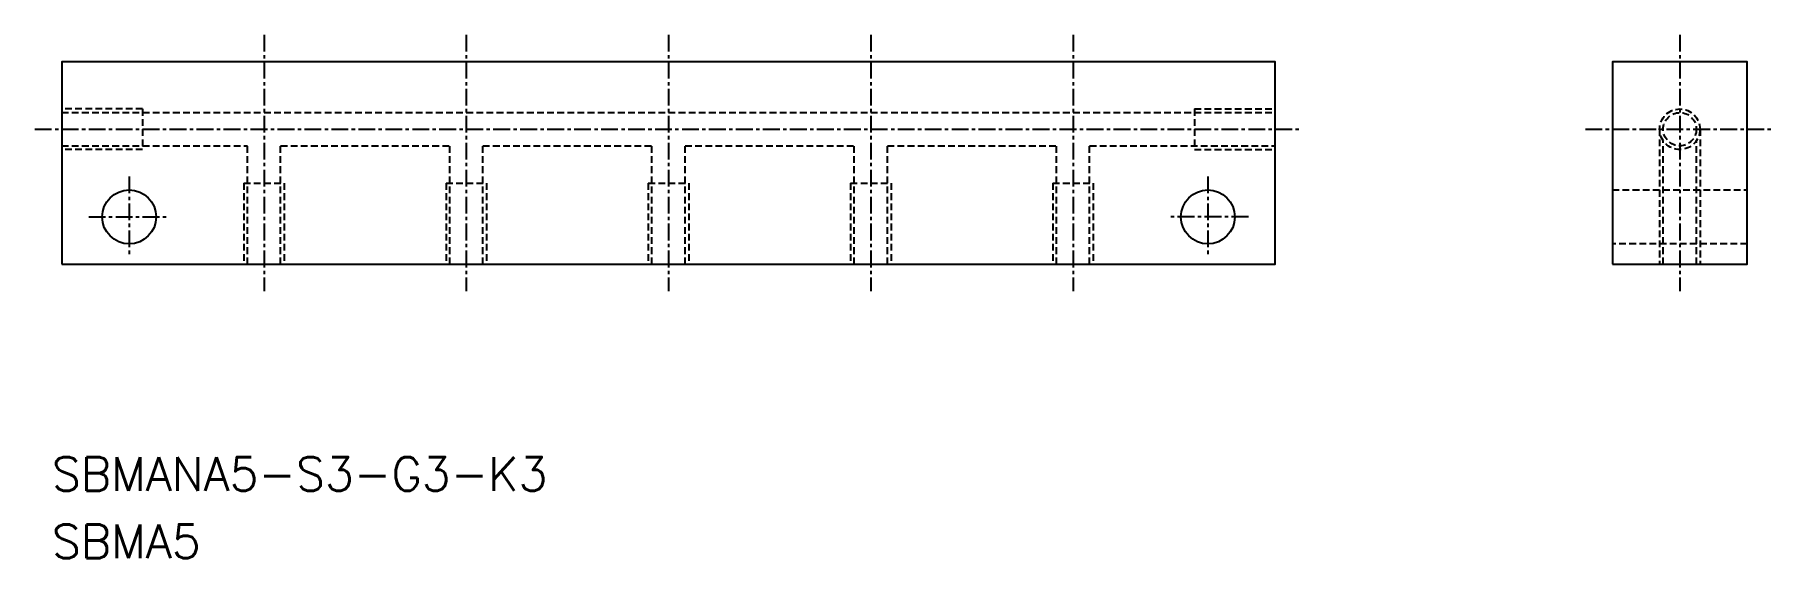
# Model space of a CAD drawing. Extents: x 75 to 204, y 76 to 114.
import ezdxf
from ezdxf.enums import TextEntityAlignment as Align

# ---------------------------------------------------------------- set-up
doc = ezdxf.new("R2010")
doc.units = 0
doc.linetypes.add('CENTER', pattern=[2, 1.25, -0.25, 0.25, -0.25])
doc.linetypes.add('DASHED', pattern=[0.75, 0.5, -0.25])
doc.layers.get('0').update_dxf_attribs({"linetype": 'CONTINUOUS'})
doc.layers.add('CENTER', color=1, linetype='CENTER')
doc.styles.get("Standard").update_dxf_attribs({"font": 'txt.shx', "bigfont": 'extfont.shx'})

msp = doc.modelspace()

# ---------------------------------------------------------------- linework, layer by layer
at = {"color": 3, "linetype": 'DASHED'}
for p, q in [((83, 109), (77, 109)), ((77, 108.73), (167, 108.73)), ((83, 109), (83, 106)), ((161, 109), (161, 106)), ((161, 109), (167, 109)), ((195.5, 107.5), (195.5, 97.5)), ((198.5, 107.5), (198.5, 97.5)), ((77, 106.27), (90.77, 106.27)), ((83, 106), (77, 106)), ((90.77, 97.5), (90.77, 106.27)), ((93.23, 97.5), (93.23, 106.27)), ((93.23, 106.27), (105.77, 106.27)), ((105.77, 97.5), (105.77, 106.27)), ((108.23, 97.5), (108.23, 106.27)), ((108.23, 106.27), (120.77, 106.27)), ((120.77, 97.5), (120.77, 106.27)), ((123.23, 97.5), (123.23, 106.27)), ((123.23, 106.27), (135.77, 106.27)), ((135.77, 97.5), (135.77, 106.27)), ((138.23, 97.5), (138.23, 106.27)), ((138.23, 106.27), (150.77, 106.27)), ((150.77, 97.5), (150.77, 106.27)), ((153.23, 97.5), (153.23, 106.27)), ((153.23, 106.27), (167, 106.27)), ((161, 106), (167, 106)), ((195.77, 97.5), (195.77, 106.64)), ((198.23, 97.5), (198.23, 106.64)), ((90.5, 103.5), (90.5, 97.5)), ((90.5, 103.5), (93.5, 103.5)), ((93.5, 103.5), (93.5, 97.5)), ((105.5, 103.5), (108.5, 103.5)), ((105.5, 103.5), (105.5, 97.5)), ((108.5, 103.5), (108.5, 97.5)), ((120.5, 103.5), (120.5, 97.5)), ((120.5, 103.5), (123.5, 103.5)), ((123.5, 103.5), (123.5, 97.5)), ((135.5, 103.5), (138.5, 103.5)), ((135.5, 103.5), (135.5, 97.5)), ((138.5, 103.5), (138.5, 97.5)), ((150.5, 103.5), (150.5, 97.5)), ((150.5, 103.5), (153.5, 103.5)), ((153.5, 103.5), (153.5, 97.5)), ((192, 103), (202, 103)), ((202, 99), (192, 99))]:
    msp.add_line(p, q, dxfattribs=at)
at = {"color": 7, "linetype": 'CONTINUOUS'}
for points in [[(77, 97.5), (167, 97.5), (167, 112.5), (77, 112.5)], [(192, 97.5), (202, 97.5), (202, 112.5), (192, 112.5)]]:
    msp.add_lwpolyline(points, close=True, dxfattribs=at)
at = {"color": 3, "linetype": 'DASHED'}
for radius in [1.5, 1.23]:
    msp.add_circle((197, 107.5), radius, dxfattribs=at)
at = {"color": 7, "linetype": 'CONTINUOUS'}
for centre in [(82, 101), (162, 101)]:
    msp.add_circle(centre, 2, dxfattribs=at)
at = {"layer": 'CENTER', "color": 1, "linetype": 'CENTER'}
for p, q in [((92, 114.5), (92, 95.5)), ((107, 114.5), (107, 95.5)), ((122, 114.5), (122, 95.5)), ((137, 114.5), (137, 95.5)), ((152, 114.5), (152, 95.5)), ((197, 114.5), (197, 95.5)), ((75, 107.5), (169, 107.5)), ((190, 107.5), (204, 107.5)), ((82, 104), (82, 98)), ((162, 104), (162, 98)), ((79, 101), (85, 101)), ((165, 101), (159, 101))]:
    msp.add_line(p, q, dxfattribs=at)

# ---------------------------------------------------------------- texts
at = {"color": 7, "linetype": 'CONTINUOUS'}
for s, p in [('SBMANA5-S3-G3-K3', (76.27, 81.95)), ('SBMA5', (76.27, 76.95))]:
    msp.add_text(s, height=2.5, dxfattribs=at).set_placement(p, align=Align.MIDDLE_LEFT)

doc.saveas('drawing.dxf')
